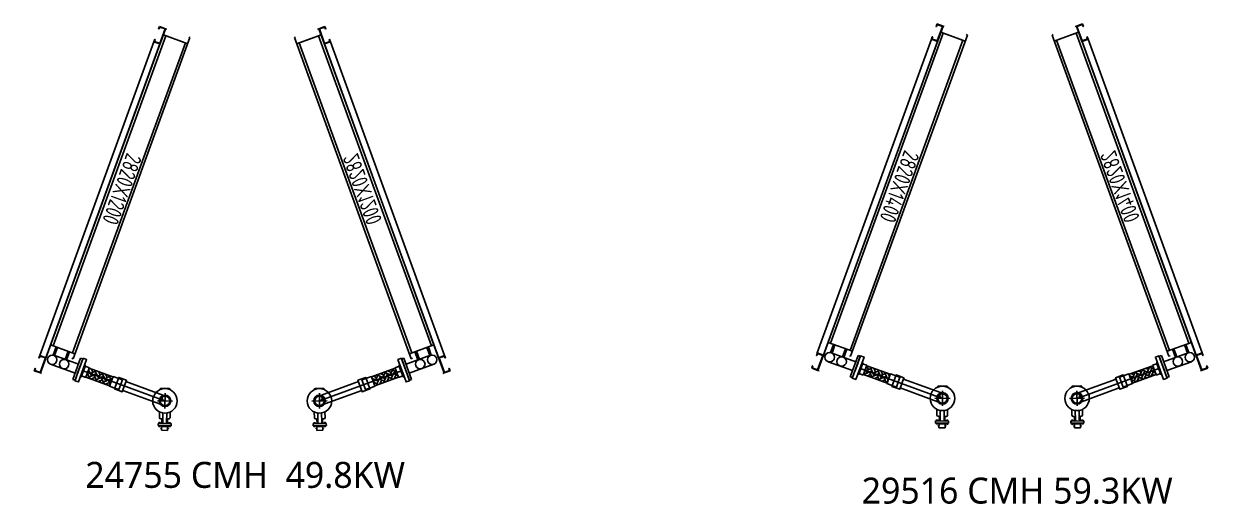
# Model space of a CAD drawing. Header units: millimetres. Extents: x -69706 to 52883, y -6882 to 68885.
# Drawn here: x 19362 to 28559, y 47502 to 51198 of the extents above; entities that cross this region are included whole.
import ezdxf
from ezdxf.enums import TextEntityAlignment as Align

# ---------------------------------------------------------------- set-up
doc = ezdxf.new("R2010")
doc.units = ezdxf.units.MM
doc.layers.add('188K-SM-07-F10-MECH-CR PIPE-Y2257103$0$00_DCC', color=7, linetype='Continuous')
doc.layers.add('B2F-H-EQ-P-T20001$0$H-EQ-TXT-機房', color=7, linetype='Continuous')
doc.styles.add('188K-SM-07-F10-MECH-CR PIPE-Y2257103$0$XFM1Q20-200k$0$aa-txt', font='isocp.shx', dxfattribs={"bigfont": 'chineset.shx'})
doc.styles.add('B2F-H-EQ-P-T20001$0$LK-TXT', font='Microsoft JhengHei.ttf')

# ---------------------------------------------------------------- blocks, each defined once
blk = doc.blocks.new('188K-SM-07-F10-MECH-CR PIPE-Y2257103$0$XFM1P20-200k$0$005')
at = {"layer": '188K-SM-07-F10-MECH-CR PIPE-Y2257103$0$00_DCC'}
h = blk.add_hatch(dxfattribs=at)
h.set_pattern_fill('AR-HBONE', color=60, scale=0.430893, angle=360, style=0)
h.set_pattern_definition([(135, (-2258.2576, -4619.8331), (-8e-16, 2.4374981), [5.1707143, -1.7235714]), (45, (-2259.4764, -4618.6144), (-8e-16, 2.4374981), [5.1707143, -1.7235714])])
h.paths.add_polyline_path([(21.88125, -3.01625), (21.88125, 3.01625), (5.88125, 3.01625), (5.88125, -3.01625)])
edge = h.paths.add_edge_path(flags=17)
edge.add_line((21.88125, 3.01625), (21.88125, -3.01625))
at = {"layer": '188K-SM-07-F10-MECH-CR PIPE-Y2257103$0$00_DCC', "color": 60}
for p, q in [((5.88125, 3.31625), (3, 3.31625)), ((5.88125, 3.31625), (5.88125, -3.31625)), ((21.88125, 3.01625), (5.88125, 3.01625)), ((5.88125, 3.01625), (5.88125, -3.01625)), ((21.88125, 3.31625), (24.7625, 3.31625)), ((21.88125, 3.31625), (21.88125, -3.31625)), ((21.88125, 3.01625), (21.88125, -3.01625)), ((21.88125, -3.01625), (21.88125, 3.01625)), ((28.2625, 3.31625), (24.7625, 3.31625)), ((28.2625, 3.31625), (28.2625, -3.31625)), ((5.88125, -3.31625), (3, -3.31625)), ((21.88125, -3.01625), (5.88125, -3.01625)), ((21.88125, -3.31625), (28.2625, -3.31625)), ((28.2625, -3.31625), (25.38125, -3.31625))]:
    blk.add_line(p, q, dxfattribs=at)
for points in [[(0, -7.6), (0, 7.6), (2.38125, 7.6), (2.38125, -7.6), (0, -7.6)], [(2.38125, 3.8975), (3, 3.8975), (3, -3.8975), (2.38125, -3.8975)]]:
    blk.add_lwpolyline(points, dxfattribs=at)
blk = doc.blocks.new('188K-SM-07-F10-MECH-CR PIPE-Y2257103$0$DCC_配管')
at = {"layer": '188K-SM-07-F10-MECH-CR PIPE-Y2257103$0$00_DCC', "color": 60}
for p, q in [((-63.02, 27.7, 0), (-70.28, 18.51, 0)), ((-64.6, 32.32, 0), (-64.61, 32.32, 0)), ((-63.2, 32.48, 0), (-58.33, 28.64, 0)), ((-77.84, 15.55, 0), (-75.14, 18.98, 0)), ((-71.24, 26.73, 0), (-62.06, 19.48, 0)), ((-36.38, 8.77), (-67.65, 19.59, 0)), ((-66.65, 23.11, 0), (-3.17, 1.1)), ((-33.99, 15.66), (-65.45, 26.55, 0)), ((-58.16, 27.23, 0), (-58.16, 27.23, 0)), ((-82.43, 11.23, 0), (-81.37, 12.58, 0)), ((-74.54, 5, 0), (-82.43, 11.23, 0)), ((-82.36, 10.51, 0), (-82.1, 10.83, 0)), ((-81.66, 9.81, 0), (-82.32, 10.34, 0)), ((-82.14, 10.34, 0), (-81.89, 10.66, 0)), ((-81.7, 9.99, 0), (-81.45, 10.31, 0)), ((-81.48, 9.82, 0), (-81.23, 10.13, 0)), ((-81.37, 12.58, 0), (-73.47, 6.34, 0)), ((-80.65, 12.67, 0), (-80.9, 12.35, 0)), ((-80.43, 12.5, 0), (-80.68, 12.18, 0)), ((-79.81, 12.15, 0), (-80.47, 12.67, 0)), ((-79.99, 12.15, 0), (-80.24, 11.83, 0)), ((-79.77, 11.98, 0), (-80.02, 11.66, 0)), ((-76.96, 13.5, 0), (-79.06, 10.84, 0)), ((-73.6, 16.72, 0), (-78, 11.14, 0)), ((-77.68, 14.15, 0), (-77.2, 13.77, 0)), ((-73.6, 10.85, 0), (-75.7, 8.18, 0)), ((-71.25, 14.87, 0), (-75.63, 9.32, 0)), ((-72.8, 10.3, 0), (-73.28, 10.68, 0)), ((-71.4, 10.47, 0), (-68.69, 13.89, 0)), ((-80.7, 9.11, 0), (-82.52, 6.8, 0)), ((-78.82, 3.89, 0), (-82.52, 6.8, 0)), ((-82.19, 8.1, 0), (-81.89, 8.5, 0)), ((-81.76, 7.76, 0), (-82.19, 8.1, 0)), ((-81.45, 8.15, 0), (-81.89, 8.5, 0)), ((-77, 6.19, 0), (-80.7, 9.11, 0)), ((-79.35, 8.8, 0), (-79.72, 8.34, 0)), ((-77, 6.19, 0), (-78.82, 3.89, 0)), ((-78.07, 4.85, 0), (-77.63, 4.5, 0)), ((-77.61, 7.43, 0), (-77.98, 6.96, 0)), ((-77.76, 5.24, 0), (-77.32, 4.89, 0)), ((-77.63, 4.5, 0), (-77.32, 4.89, 0)), ((-76.13, 5.6, 0), (-75.88, 5.92, 0)), ((-76.09, 5.42, 0), (-75.43, 4.9, 0)), ((-75.91, 5.42, 0), (-75.66, 5.74, 0)), ((-75.47, 5.08, 0), (-75.22, 5.4, 0)), ((-75.25, 4.9, 0), (-75, 5.22, 0)), ((-74.43, 7.76, 0), (-74.68, 7.44, 0)), ((-74.54, 5, 0), (-73.47, 6.34, 0)), ((-74.21, 7.58, 0), (-74.46, 7.26, 0)), ((-74.25, 7.76, 0), (-73.59, 7.24, 0)), ((-73.77, 7.24, 0), (-74.02, 6.92, 0)), ((-73.55, 7.06, 0), (-73.8, 6.74, 0)), ((1.2, 3.45), (-1.2, -3.45))]:
    blk.add_line(p, q, dxfattribs=at)
at = {"layer": '188K-SM-07-F10-MECH-CR PIPE-Y2257103$0$00_DCC', "color": 60, "elevation": 0}
for points in [[(-27.62, 14.58), (-33.64, 16.67), (-36.73, 7.76), (-30.71, 5.67)], [(-28.33, 14.83), (-27.62, 14.58), (-30.71, 5.67), (-31.42, 5.91)]]:
    blk.add_lwpolyline(points, dxfattribs=at)
at = {"layer": '188K-SM-07-F10-MECH-CR PIPE-Y2257103$0$00_DCC', "color": 60}
for centre, radius in [((-66.65, 23.1, 0), 9.44), ((-66.65, 23.11, 0), 4.44), ((-66.65, 23.11, 0), 3.65)]:
    blk.add_circle(centre, radius, dxfattribs=at)
for centre, radius, start, end in [((-63.82, 31.7, 0), 1, 51.70966, 141.70966), ((-58.95, 27.85, 0), 1, 321.70966, 51.70966), ((-65.31, 24.87, 0), 2.22, 232.78899, 50.63033), ((-82.23, 10.45, 0), 0.143, 154.39004, 309.02928), ((-82.23, 10.89, 0), 0.143, 334.39004, 51.70966), ((-81.73, 10.39, 0), 0.406, 188.10684, 275.31248), ((-82.01, 10.72, 0), 0.143, 334.39004, 129.02928), ((-81.85, 10.25, 0), 0.406, 8.10684, 95.31248), ((-81.57, 9.93, 0), 0.143, 154.39004, 309.02928), ((-81.36, 10.2, 0), 0.143, 334.39004, 129.02928), ((-81.14, 10.02, 0), 0.143, 51.70966, 129.02928), ((-80.99, 12.46, 0), 0.143, 231.70966, 309.02928), ((-80.77, 12.29, 0), 0.143, 154.39004, 309.02928), ((-80.28, 12.23, 0), 0.406, 188.10684, 275.31248), ((-80.56, 12.56, 0), 0.143, 334.39004, 129.02928), ((-80.39, 12.09, 0), 0.406, 8.10684, 95.31248), ((-80.11, 11.77, 0), 0.143, 154.39004, 309.02928), ((-79.89, 11.59, 0), 0.143, 154.39004, 231.70966), ((-79.9, 12.04, 0), 0.143, 334.39004, 129.02928), ((-78.76, 11.79, 0), 1, 231.70966, 321.70966), ((-77.06, 14.93, 0), 1, 141.70966, 231.70966), ((-77.82, 12.98, 0), 1, 321.70966, 51.70966), ((-74.84, 8.7, 0), 1, 141.70966, 231.70966), ((-73.9, 9.89, 0), 1, 51.70966, 141.70966), ((-72.18, 11.09, 0), 1, 231.70966, 321.70966), ((-76, 5.54, 0), 0.143, 154.39004, 309.02928), ((-76.01, 5.98, 0), 0.143, 334.39004, 51.70966), ((-75.51, 5.48, 0), 0.406, 188.10684, 275.31248), ((-75.79, 5.8, 0), 0.143, 334.39004, 129.02928), ((-75.62, 5.34, 0), 0.406, 8.10684, 95.31248), ((-75.35, 5.01, 0), 0.143, 154.39004, 309.02928), ((-75.13, 5.28, 0), 0.143, 334.39004, 129.02928), ((-74.91, 5.11, 0), 0.143, 51.70966, 129.02928), ((-74.77, 7.55, 0), 0.143, 231.70966, 309.02928), ((-74.55, 7.38, 0), 0.143, 154.39004, 309.02928), ((-74.06, 7.32, 0), 0.406, 188.10684, 275.31248), ((-74.34, 7.65, 0), 0.143, 334.39004, 129.02928), ((-74.17, 7.18, 0), 0.406, 8.10684, 95.31248), ((-73.89, 6.86, 0), 0.143, 154.39004, 309.02928), ((-73.67, 6.68, 0), 0.143, 154.39004, 231.70966), ((-73.68, 7.12, 0), 0.143, 334.39004, 129.02928)]:
    blk.add_arc(centre, radius, start, end, dxfattribs=at)
at = {"layer": '188K-SM-07-F10-MECH-CR PIPE-Y2257103$0$00_DCC', "color": 60, "xscale": 1.210111893907765, "yscale": 1.210111893907765, "zscale": 1.210111893907765, "rotation": 160.8548292855056}
blk.add_blockref('188K-SM-07-F10-MECH-CR PIPE-Y2257103$0$XFM1P20-200k$0$005', (0, 0), dxfattribs=at)
blk = doc.blocks.new('188K-SM-07-F10-MECH-CR PIPE-Y2257103$0$DCC-2_2.82x1.4')
at = {"layer": '188K-SM-07-F10-MECH-CR PIPE-Y2257103$0$00_DCC', "color": 4}
for p, q in [((278.05, 32.11), (260.55, 32.11)), ((260.55, 30.31), (260.55, 32.11)), ((278.05, 30.31), (260.55, 30.31)), ((265.65, 10.21), (265.65, 30.31)), ((272.95, 10.21), (272.95, 30.31)), ((278.05, 30.31), (278.05, 32.11)), ((0, 25.01), (263, 25.11)), ((0, 24.01), (0, 25.01)), ((5, 25.01), (5, 5.01)), ((5, 25.01), (5, 5.01)), ((5, 23.01), (259, 23.11)), ((5, 8.61), (5, 21.41)), ((259, 25.11), (259, 5.11)), ((265.65, 20.61), (259, 20.61)), ((265.65, 19.41), (259, 19.41)), ((263, 25.11), (263, 24.11)), ((265.65, 10.81), (259, 10.81)), ((265.65, 9.61), (259, 9.61)), ((0, 6.01), (0, 5.01)), ((5, 7.01), (259, 7.11))]:
    blk.add_line(p, q, dxfattribs=at)
at = {"layer": '188K-SM-07-F10-MECH-CR PIPE-Y2257103$0$00_DCC', "color": 24}
for p, q in [((0, 5.01), (282, 5.11)), ((282, 5.11), (282, 6.11))]:
    blk.add_line(p, q, dxfattribs=at)
at = {"layer": '188K-SM-07-F10-MECH-CR PIPE-Y2257103$0$00_DCC'}
for p, q in [((0, 0), (0, 5)), ((0, 5), (12.5, 5)), ((2, 0), (0, 0)), ((12.18, 4.68), (0.32, 4.68)), ((0.32, 4.68), (0.32, 0.32)), ((0.32, 0.32), (2, 0.32)), ((2, 0.32), (2, 0)), ((10.5, 0), (10.5, 0.32)), ((10.5, 0.32), (12.18, 0.32)), ((12.5, 0), (10.5, 0)), ((12.18, 0.32), (12.18, 4.68)), ((12.5, 5), (12.5, 0)), ((12.5, -0.05), (12.5, 4.95)), ((269.5, 5.11), (269.5, 0.11)), ((269.5, 0.11), (269.5, 5.11)), ((269.5, 5.11), (282, 5.11)), ((271.5, 0.11), (269.5, 0.11)), ((281.68, 4.79), (269.82, 4.79)), ((269.82, 4.79), (269.82, 0.43)), ((269.82, 0.43), (271.5, 0.43)), ((271.5, 0.43), (271.5, 0.11)), ((280, 0.11), (280, 0.43)), ((280, 0.43), (281.68, 0.43)), ((282, 0.11), (280, 0.11)), ((281.68, 0.43), (281.68, 4.79)), ((282, 5.11), (282, 0.11))]:
    blk.add_line(p, q, dxfattribs=at)
at = {"layer": '188K-SM-07-F10-MECH-CR PIPE-Y2257103$0$00_DCC', "color": 3}
for p, q in [((12.5, 4.95), (269.5, 5.11)), ((269.5, 0.11), (12.5, -0.05))]:
    blk.add_line(p, q, dxfattribs=at)
at = {"layer": '188K-SM-07-F10-MECH-CR PIPE-Y2257103$0$00_DCC'}
blk.add_lwpolyline([(2, -0.16), (2, 0)], dxfattribs=at)
at = {"layer": '188K-SM-07-F10-MECH-CR PIPE-Y2257103$0$00_DCC', "color": 4}
for centre in [(269.3, 20.01), (269.3, 10.21)]:
    blk.add_circle(centre, 3.65, dxfattribs=at)
at = {"layer": '188K-SM-07-F10-MECH-CR PIPE-Y2257103$0$00_DCC', "xscale": -1, "rotation": 70.85482928510031}
blk.add_blockref('188K-SM-07-F10-MECH-CR PIPE-Y2257103$0$DCC_配管', (269.3, 32.11), dxfattribs=at)
at = {"layer": '188K-SM-07-F10-MECH-CR PIPE-Y2257103$0$00_DCC', "color": 4, "style": '188K-SM-07-F10-MECH-CR PIPE-Y2257103$0$XFM1Q20-200k$0$aa-txt', "width": 0.8}
blk.add_text('2820X1400', height=12.5, rotation=360, dxfattribs=at).set_placement((127.55, 15.83), align=Align.MIDDLE)
blk = doc.blocks.new('188K-SM-07-F10-MECH-CR PIPE-Y2257103$0$DCC-1_2.82x1.2')
at = {"layer": '188K-SM-07-F10-MECH-CR PIPE-Y2257103$0$00_DCC', "color": 24}
for p, q in [((278.05, 32.11), (260.55, 32.11)), ((260.55, 30.31), (260.55, 32.11)), ((278.05, 30.31), (260.55, 30.31)), ((265.65, 10.21), (265.65, 30.31)), ((272.95, 10.21), (272.95, 30.31)), ((278.05, 30.31), (278.05, 32.11)), ((0, 25.01), (263, 25.11)), ((0, 24.01), (0, 25.01)), ((5, 25.01), (5, 5.01)), ((5, 25.01), (5, 5.01)), ((5, 23.01), (259, 23.11)), ((5, 8.61), (5, 21.41)), ((259, 25.11), (259, 5.11)), ((265.65, 20.61), (259, 20.61)), ((265.65, 19.41), (259, 19.41)), ((263, 25.11), (263, 24.11)), ((265.65, 10.81), (259, 10.81)), ((265.65, 9.61), (259, 9.61)), ((0, 6.01), (0, 5.01)), ((0, 5.01), (282, 5.11)), ((5, 7.01), (259, 7.11)), ((282, 5.11), (282, 6.11))]:
    blk.add_line(p, q, dxfattribs=at)
at = {"layer": '188K-SM-07-F10-MECH-CR PIPE-Y2257103$0$00_DCC'}
for p, q in [((0, 0), (0, 5)), ((0, 5), (12.5, 5)), ((2, 0), (0, 0)), ((12.18, 4.68), (0.32, 4.68)), ((0.32, 4.68), (0.32, 0.32)), ((0.32, 0.32), (2, 0.32)), ((2, 0.32), (2, 0)), ((10.5, 0), (10.5, 0.32)), ((10.5, 0.32), (12.18, 0.32)), ((12.5, 0), (10.5, 0)), ((12.18, 0.32), (12.18, 4.68)), ((12.5, 5), (12.5, 0)), ((12.5, -0.05), (12.5, 4.95)), ((269.5, 5.11), (269.5, 0.11)), ((269.5, 0.11), (269.5, 5.11)), ((269.5, 5.11), (282, 5.11)), ((271.5, 0.11), (269.5, 0.11)), ((281.68, 4.79), (269.82, 4.79)), ((269.82, 4.79), (269.82, 0.43)), ((269.82, 0.43), (271.5, 0.43)), ((271.5, 0.43), (271.5, 0.11)), ((280, 0.11), (280, 0.43)), ((280, 0.43), (281.68, 0.43)), ((282, 0.11), (280, 0.11)), ((281.68, 0.43), (281.68, 4.79)), ((282, 5.11), (282, 0.11))]:
    blk.add_line(p, q, dxfattribs=at)
at = {"layer": '188K-SM-07-F10-MECH-CR PIPE-Y2257103$0$00_DCC', "color": 3}
for p, q in [((12.5, 4.95), (269.5, 5.11)), ((269.5, 0.11), (12.5, -0.05))]:
    blk.add_line(p, q, dxfattribs=at)
at = {"layer": '188K-SM-07-F10-MECH-CR PIPE-Y2257103$0$00_DCC'}
blk.add_lwpolyline([(2, -0.16), (2, 0)], dxfattribs=at)
at = {"layer": '188K-SM-07-F10-MECH-CR PIPE-Y2257103$0$00_DCC', "color": 24}
for centre in [(269.3, 20.01), (269.3, 10.21)]:
    blk.add_circle(centre, 3.65, dxfattribs=at)
at = {"layer": '188K-SM-07-F10-MECH-CR PIPE-Y2257103$0$00_DCC', "xscale": -1, "rotation": 70.85482928510034}
blk.add_blockref('188K-SM-07-F10-MECH-CR PIPE-Y2257103$0$DCC_配管', (269.3, 32.11), dxfattribs=at)
at = {"layer": '188K-SM-07-F10-MECH-CR PIPE-Y2257103$0$00_DCC', "color": 24, "style": '188K-SM-07-F10-MECH-CR PIPE-Y2257103$0$XFM1Q20-200k$0$aa-txt', "width": 0.8}
blk.add_text('2820X1200', height=12.5, rotation=360, dxfattribs=at).set_placement((127.55, 15.83), align=Align.MIDDLE)

msp = doc.modelspace()

# ---------------------------------------------------------------- block references
at = {"layer": '188K-SM-07-F10-MECH-CR PIPE-Y2257103$0$00_DCC', "yscale": 10, "zscale": 10}
for name, p, xscale, rotation in [('188K-SM-07-F10-MECH-CR PIPE-Y2257103$0$DCC-1_2.82x1.2', (20406.505, 51178.252), 10, 249.978940568662), ('188K-SM-07-F10-MECH-CR PIPE-Y2257103$0$DCC-1_2.82x1.2', (21680.765, 51178.252), -10, 110.021059431338), ('188K-SM-07-F10-MECH-CR PIPE-Y2257103$0$DCC-2_2.82x1.4', (26393.736, 51197.584), 10, 249.978940568662), ('188K-SM-07-F10-MECH-CR PIPE-Y2257103$0$DCC-2_2.82x1.4', (27514.718, 51197.584), -10, 110.021059431338)]:
    msp.add_blockref(name, p, dxfattribs=dict(at, xscale=xscale, rotation=rotation))

# ---------------------------------------------------------------- texts
at = {"layer": 'B2F-H-EQ-P-T20001$0$H-EQ-TXT-機房', "style": 'B2F-H-EQ-P-T20001$0$LK-TXT'}
for s, p in [('24755 CMH  49.8KW', (21066.464, 47726.261)), ('29516 CMH 59.3KW', (27011.565, 47605.225))]:
    msp.add_text(s, height=200, dxfattribs=at).set_placement(p, align=Align.MIDDLE)

doc.saveas('drawing.dxf')
